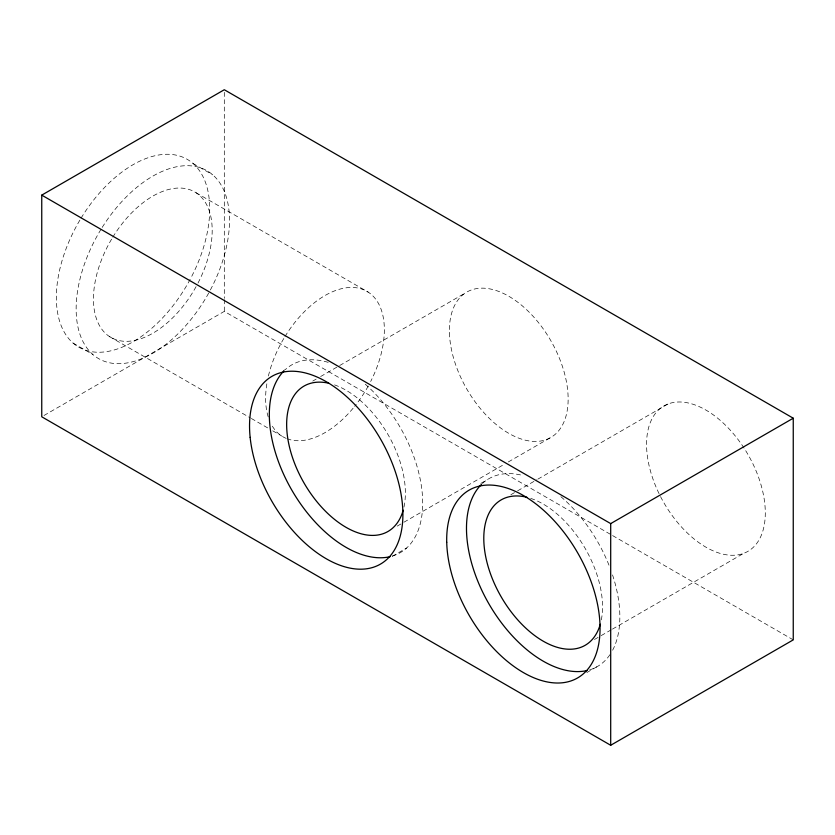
<?xml version="1.0" encoding="UTF-8"?>
<svg xmlns="http://www.w3.org/2000/svg" width="835" height="835" viewBox="0 0 835 835"><rect width="100%" height="100%" fill="white"/><g stroke="black" fill="none" stroke-linecap="round" stroke-linejoin="round"><path stroke-width="0.63" stroke-dasharray="4.17 3.13" d="M44.004 415.486L224.302 311.392L611.502 534.932M283.222 370.782L285.424 369.519A108.446 62.615 60 0 1 329.011 362.609M312.77 381.073L316.141 379.121M320.63 376.533L338.592 366.168M339.709 365.511L465.439 292.928M397.209 526.113L402.825 522.867M403.942 522.219L503.849 464.542M508.338 461.943L552.123 436.674M480.824 483.413L487.421 479.614M392.304 556.287L406.603 548.031M510.905 494.696L516.521 491.46M517.648 490.813L536.728 479.791M537.844 479.144L668.063 403.963M594.499 639.485L600.115 636.239M601.231 635.592L611.335 629.757M612.462 629.11L743.797 553.281M586.817 672.572L598.904 665.589M192.968 163.43L212.758 174.849M196.058 192.749L368.225 292.146M612.629 535.59L793.25 639.871M109.583 336.63L250.239 417.834M251.366 418.481L268.244 428.23M272.742 430.829L281.75 436.027M73.094 343.101L92.883 354.52M224.302 92.341L224.302 298.356M224.302 299.65L224.302 311.392M81.058 218.154A108.446 62.615 -60 0 1 186.539 158.942A108.446 62.615 -60 0 1 190.756 278.222M190.15 279.36A108.446 62.615 -60 0 1 79.523 347.579A108.446 62.615 -60 0 1 80.39 219.261M659.066 493.662A83.959 48.472 60 0 1 697.194 405.779A83.959 48.472 60 0 1 761.374 535.152A83.959 48.472 60 0 1 660.203 495.948M284.965 336.557A83.959 48.472 -60 0 1 365.97 290.83A83.959 48.472 -60 0 1 370.667 381.491M368.235 386.073A83.959 48.472 -60 0 1 354.677 406.311M353.09 408.242A83.959 48.472 -60 0 1 287.428 438.866M286.228 438.396A83.959 48.472 -60 0 1 271.521 424.754M268.212 416.895A83.959 48.472 -60 0 1 266.866 383.672M268.4 376A83.959 48.472 -60 0 1 284.307 337.643M112.798 237.15A83.959 48.472 -60 0 1 194.785 191.966A83.959 48.472 -60 0 1 196.695 285.539M196.068 286.666A83.959 48.472 -60 0 1 110.846 337.403A83.959 48.472 -60 0 1 112.14 238.246M334.553 384.893A83.959 48.472 60 0 1 403.827 507.701M530.705 498.38A83.959 48.472 60 0 1 601.169 620.676M365.281 384.194A108.446 62.615 60 0 1 421.205 484.801A108.446 62.615 60 0 1 392.366 556.068M482.411 483.486A108.446 62.615 60 0 1 523.472 475.647M560.89 496.689A108.446 62.615 60 0 1 609.425 566.297M612.546 574.939A108.446 62.615 60 0 1 612.441 650.559M609.894 654.744A108.446 62.615 60 0 1 589.729 669.837M102.204 227.391A108.446 62.615 -60 0 1 207.623 171.112A108.446 62.615 -60 0 1 209.324 291.926M208.698 293.064A108.446 62.615 -60 0 1 98.008 358.257A108.446 62.615 -60 0 1 101.526 228.487M449.439 332.81A83.959 48.472 60 0 0 540.141 441.11A83.959 48.472 60 0 0 536.748 320.483A83.959 48.472 60 0 0 449.439 332.81"/><path stroke-width="1.25" d="M41.75 195.129L224.302 89.731L793.25 418.21L793.25 639.871L610.698 745.269L41.75 416.79L41.75 195.129L610.698 523.608L793.25 418.21M610.698 523.608L610.698 745.269M403.19 510.216A83.959 48.472 60 0 1 304.514 483.83A83.959 48.472 60 0 1 328.76 383.223M600.292 624.215A83.959 48.472 60 0 1 501.219 596.9A83.959 48.472 60 0 1 526.927 497.284M390.07 556.684A108.446 62.615 60 0 1 291.498 489.581A108.446 62.615 60 0 1 283.723 371.168M587.235 670.505A108.446 62.615 60 0 1 488.298 602.776A108.446 62.615 60 0 1 481.482 484.383M250.145 437.363A108.446 62.615 60 0 0 372.577 567.497A108.446 62.615 60 0 0 355.94 405.737A108.446 62.615 60 0 0 250.145 437.363M446.725 542.291A108.446 62.615 60 0 0 563.594 682.633A108.446 62.615 60 0 0 559.805 527.146A108.446 62.615 60 0 0 446.725 542.291"/></g></svg>
